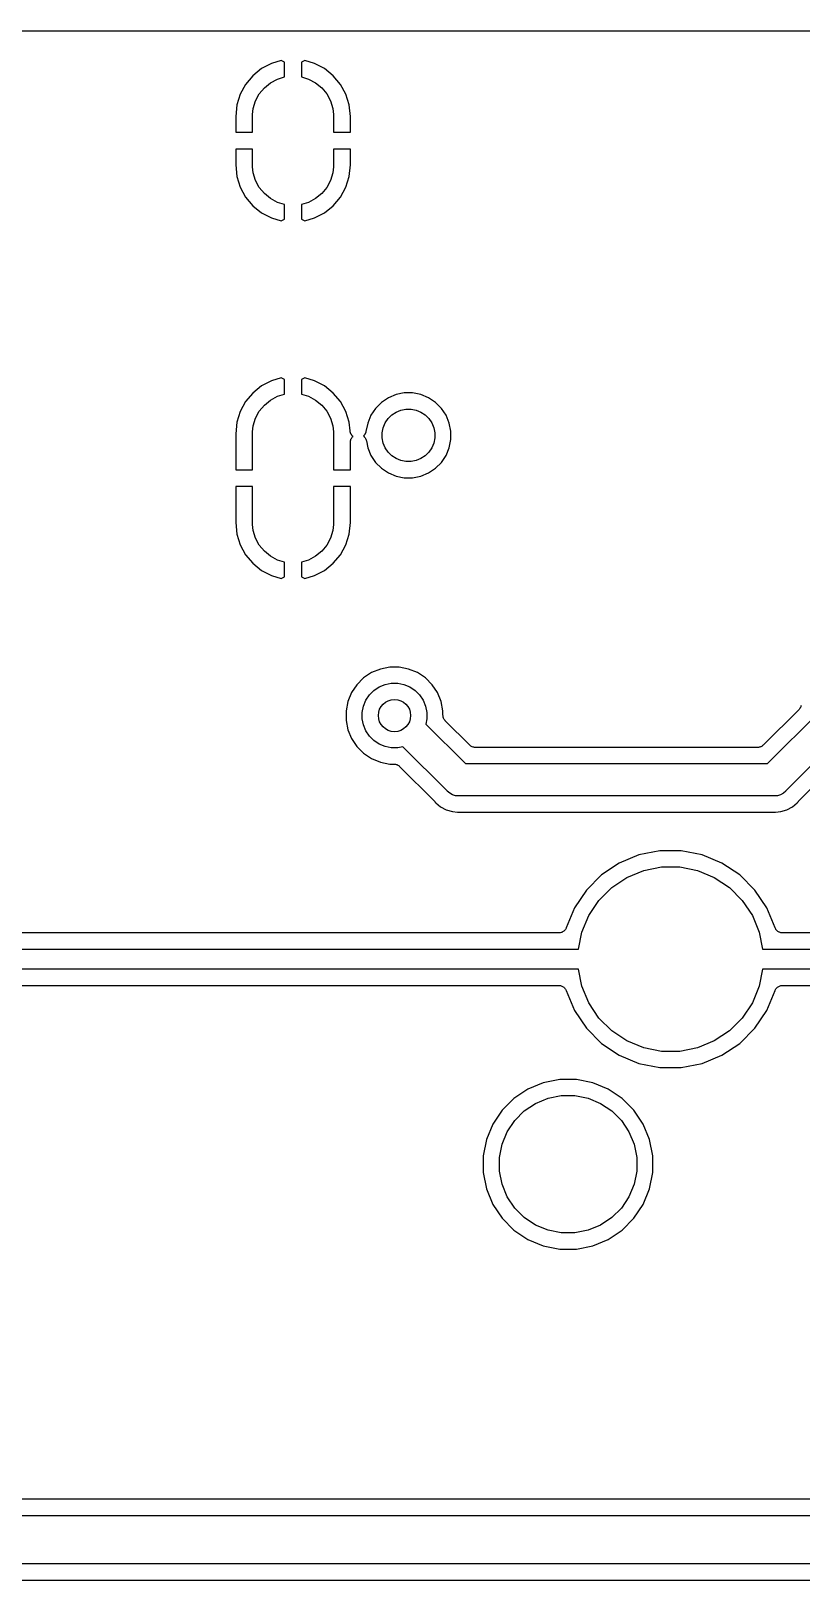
# Model space of a CAD drawing. Extents: x 0.9 to 12.6, y -6.4 to -2.3.
# Drawn here: x 6.288 to 6.664, y -3.015 to -2.26 of the extents above; entities that cross this region are included whole.
import ezdxf

# ---------------------------------------------------------------- set-up
doc = ezdxf.new("R2010")
doc.units = 0
doc.header["$MEASUREMENT"] = 0
doc.layers.add('BLACK', color=7, linetype='CONTINUOUS')

msp = doc.modelspace()

# ---------------------------------------------------------------- linework, layer by layer
at = {"layer": 'BLACK', "linetype": 'CONTINUOUS'}
for p, q in [((1.12536, -2.25984), (12.3744, -2.25984)), ((6.40049, -2.27821), (6.39623, -2.28166)), ((6.40533, -2.27566), (6.40049, -2.27821)), ((6.41014, -2.27424), (6.40533, -2.27566)), ((6.41173, -2.27507), (6.41014, -2.27424)), ((6.41173, -2.28222), (6.41173, -2.27507)), ((6.42159, -2.27424), (6.42, -2.27507)), ((6.42, -2.27507), (6.42, -2.28222)), ((6.42639, -2.27566), (6.42159, -2.27424)), ((6.43124, -2.27821), (6.42639, -2.27566)), ((6.43549, -2.28166), (6.43124, -2.27821)), ((6.39273, -2.28587), (6.39012, -2.29069)), ((6.39623, -2.28166), (6.39273, -2.28587)), ((6.39942, -2.29055), (6.40188, -2.28755)), ((6.40188, -2.28755), (6.40487, -2.28509)), ((6.40487, -2.28509), (6.40829, -2.28326)), ((6.40829, -2.28326), (6.41173, -2.28222)), ((6.42, -2.28222), (6.42343, -2.28326)), ((6.42343, -2.28326), (6.42685, -2.28509)), ((6.42685, -2.28509), (6.42985, -2.28755)), ((6.42985, -2.28755), (6.43231, -2.29055)), ((6.43899, -2.28587), (6.43549, -2.28166)), ((6.44161, -2.29069), (6.43899, -2.28587)), ((6.3885, -2.29592), (6.38791, -2.30154)), ((6.39012, -2.29069), (6.3885, -2.29592)), ((6.39646, -2.29768), (6.39759, -2.29397)), ((6.39759, -2.29397), (6.39942, -2.29055)), ((6.43231, -2.29055), (6.43414, -2.29397)), ((6.43414, -2.29397), (6.43526, -2.29768)), ((6.44323, -2.29592), (6.44161, -2.29069)), ((6.44382, -2.30154), (6.44323, -2.29592)), ((6.38791, -2.30154), (6.38791, -2.30921)), ((6.39618, -2.30057), (6.39646, -2.29768)), ((6.39618, -2.30921), (6.39618, -2.30057)), ((6.43526, -2.29768), (6.43555, -2.30057)), ((6.43555, -2.30057), (6.43555, -2.30921)), ((6.44382, -2.30921), (6.44382, -2.30154)), ((6.38791, -2.30921), (6.39618, -2.30921)), ((6.43555, -2.30921), (6.44382, -2.30921)), ((6.38791, -2.31748), (6.38791, -2.32515)), ((6.39618, -2.31748), (6.38791, -2.31748)), ((6.39618, -2.32612), (6.39618, -2.31748)), ((6.43555, -2.31748), (6.43555, -2.32612)), ((6.44382, -2.31748), (6.43555, -2.31748)), ((6.44382, -2.32515), (6.44382, -2.31748)), ((6.38791, -2.32515), (6.3885, -2.33078)), ((6.39646, -2.32902), (6.39618, -2.32612)), ((6.43555, -2.32612), (6.43526, -2.32902)), ((6.44323, -2.33078), (6.44382, -2.32515)), ((6.3885, -2.33078), (6.39012, -2.33601)), ((6.39759, -2.33273), (6.39646, -2.32902)), ((6.39942, -2.33615), (6.39759, -2.33273)), ((6.43414, -2.33273), (6.43231, -2.33615)), ((6.43526, -2.32902), (6.43414, -2.33273)), ((6.44161, -2.33601), (6.44323, -2.33078)), ((6.39012, -2.33601), (6.39273, -2.34082)), ((6.39273, -2.34082), (6.39623, -2.34503)), ((6.40188, -2.33914), (6.39942, -2.33615)), ((6.40487, -2.3416), (6.40188, -2.33914)), ((6.40829, -2.34343), (6.40487, -2.3416)), ((6.42685, -2.3416), (6.42343, -2.34343)), ((6.42985, -2.33914), (6.42685, -2.3416)), ((6.43231, -2.33615), (6.42985, -2.33914)), ((6.43549, -2.34503), (6.43899, -2.34082)), ((6.43899, -2.34082), (6.44161, -2.33601)), ((6.39623, -2.34503), (6.40049, -2.34848)), ((6.40049, -2.34848), (6.40533, -2.35103)), ((6.41173, -2.34447), (6.40829, -2.34343)), ((6.41173, -2.35162), (6.41173, -2.34447)), ((6.42343, -2.34343), (6.42, -2.34447)), ((6.42, -2.34447), (6.42, -2.35162)), ((6.42639, -2.35103), (6.43124, -2.34848)), ((6.43124, -2.34848), (6.43549, -2.34503)), ((6.40533, -2.35103), (6.41014, -2.35246)), ((6.41014, -2.35246), (6.41173, -2.35162)), ((6.42, -2.35162), (6.42159, -2.35246)), ((6.42159, -2.35246), (6.42639, -2.35103)), ((6.40533, -2.43039), (6.40049, -2.43294)), ((6.41014, -2.42896), (6.40533, -2.43039)), ((6.41173, -2.4298), (6.41014, -2.42896)), ((6.41173, -2.43694), (6.41173, -2.4298)), ((6.42159, -2.42896), (6.42, -2.4298)), ((6.42, -2.4298), (6.42, -2.43694)), ((6.42639, -2.43039), (6.42159, -2.42896)), ((6.43124, -2.43294), (6.42639, -2.43039)), ((6.39623, -2.43639), (6.39273, -2.4406)), ((6.40049, -2.43294), (6.39623, -2.43639)), ((6.40188, -2.44227), (6.40487, -2.43981)), ((6.40487, -2.43981), (6.40829, -2.43798)), ((6.40829, -2.43798), (6.41173, -2.43694)), ((6.42, -2.43694), (6.42343, -2.43798)), ((6.42343, -2.43798), (6.42685, -2.43981)), ((6.42685, -2.43981), (6.42985, -2.44227)), ((6.43549, -2.43639), (6.43124, -2.43294)), ((6.43899, -2.4406), (6.43549, -2.43639)), ((6.46237, -2.43873), (6.45899, -2.44099)), ((6.46613, -2.43717), (6.46237, -2.43873)), ((6.47013, -2.43638), (6.46613, -2.43717)), ((6.4742, -2.43638), (6.47013, -2.43638)), ((6.47819, -2.43717), (6.4742, -2.43638)), ((6.48195, -2.43873), (6.47819, -2.43717)), ((6.48534, -2.44099), (6.48195, -2.43873)), ((6.39012, -2.44541), (6.3885, -2.45064)), ((6.39273, -2.4406), (6.39012, -2.44541)), ((6.39759, -2.44869), (6.39942, -2.44527)), ((6.39942, -2.44527), (6.40188, -2.44227)), ((6.42985, -2.44227), (6.43231, -2.44527)), ((6.43231, -2.44527), (6.43414, -2.44869)), ((6.44161, -2.44541), (6.43899, -2.4406)), ((6.44323, -2.45064), (6.44161, -2.44541)), ((6.45385, -2.44726), (6.45229, -2.45102)), ((6.45611, -2.44387), (6.45385, -2.44726)), ((6.45899, -2.44099), (6.45611, -2.44387)), ((6.46222, -2.44889), (6.46401, -2.44711)), ((6.46401, -2.44711), (6.4661, -2.44571)), ((6.4661, -2.44571), (6.46843, -2.44474)), ((6.46843, -2.44474), (6.4709, -2.44425)), ((6.4709, -2.44425), (6.47342, -2.44425)), ((6.47342, -2.44425), (6.4759, -2.44474)), ((6.4759, -2.44474), (6.47822, -2.44571)), ((6.47822, -2.44571), (6.48032, -2.44711)), ((6.48032, -2.44711), (6.4821, -2.44889)), ((6.48822, -2.44387), (6.48534, -2.44099)), ((6.49048, -2.44726), (6.48822, -2.44387)), ((6.49204, -2.45102), (6.49048, -2.44726)), ((6.3885, -2.45064), (6.38791, -2.45627)), ((6.39618, -2.45529), (6.39646, -2.4524)), ((6.39646, -2.4524), (6.39759, -2.44869)), ((6.43414, -2.44869), (6.43526, -2.4524)), ((6.43526, -2.4524), (6.43555, -2.45529)), ((6.44367, -2.45488), (6.44323, -2.45064)), ((6.44371, -2.45506), (6.44367, -2.45488)), ((6.44372, -2.45523), (6.44371, -2.45506)), ((6.45229, -2.45102), (6.45145, -2.45524)), ((6.45937, -2.45579), (6.45986, -2.45331)), ((6.45986, -2.45331), (6.46082, -2.45099)), ((6.46082, -2.45099), (6.46222, -2.44889)), ((6.4821, -2.44889), (6.4835, -2.45099)), ((6.4835, -2.45099), (6.48447, -2.45331)), ((6.48447, -2.45331), (6.48496, -2.45579)), ((6.49283, -2.45501), (6.49204, -2.45102)), ((6.49283, -2.45908), (6.49283, -2.45501)), ((6.38791, -2.45627), (6.38791, -2.47378)), ((6.39618, -2.47378), (6.39618, -2.45529)), ((6.43555, -2.45529), (6.43555, -2.47378)), ((6.44378, -2.45543), (6.44372, -2.45523)), ((6.44383, -2.45563), (6.44378, -2.45543)), ((6.44382, -2.4604), (6.44386, -2.46004)), ((6.44382, -2.46041), (6.44382, -2.4604)), ((6.44382, -2.46046), (6.44382, -2.46041)), ((6.44382, -2.46041), (6.44382, -2.46041)), ((6.44382, -2.46041), (6.44382, -2.46041)), ((6.44382, -2.47378), (6.44382, -2.46046)), ((6.44389, -2.4558), (6.44383, -2.45563)), ((6.44386, -2.46004), (6.4439, -2.45964)), ((6.44395, -2.45597), (6.44389, -2.4558)), ((6.4439, -2.45964), (6.44402, -2.45926)), ((6.4439, -2.45964), (6.4439, -2.45964)), ((6.4439, -2.45964), (6.4439, -2.45964)), ((6.44404, -2.45615), (6.44395, -2.45597)), ((6.44402, -2.45926), (6.44413, -2.45891)), ((6.44412, -2.45634), (6.44404, -2.45615)), ((6.44422, -2.45649), (6.44412, -2.45634)), ((6.44413, -2.45891), (6.44413, -2.45891)), ((6.44413, -2.45891), (6.44414, -2.45891)), ((6.44414, -2.45891), (6.44433, -2.45855)), ((6.44431, -2.45665), (6.44422, -2.45649)), ((6.44444, -2.45681), (6.44431, -2.45665)), ((6.44433, -2.45855), (6.4445, -2.45824)), ((6.44455, -2.45698), (6.44444, -2.45681)), ((6.4445, -2.45824), (6.4445, -2.45824)), ((6.4445, -2.45824), (6.44451, -2.45824)), ((6.44451, -2.45824), (6.44476, -2.45793)), ((6.44468, -2.45711), (6.44455, -2.45698)), ((6.44479, -2.45724), (6.44468, -2.45711)), ((6.44476, -2.45793), (6.445, -2.45765)), ((6.44495, -2.45738), (6.44479, -2.45724)), ((6.4451, -2.45752), (6.44495, -2.45738)), ((6.445, -2.45765), (6.44513, -2.45754)), ((6.445, -2.45765), (6.445, -2.45765)), ((6.445, -2.45765), (6.445, -2.45765)), ((6.44513, -2.45754), (6.4451, -2.45752)), ((6.45034, -2.45729), (6.4502, -2.4574)), ((6.4502, -2.4574), (6.4502, -2.4574)), ((6.4502, -2.4574), (6.45025, -2.45744)), ((6.45025, -2.45744), (6.45054, -2.45768)), ((6.45047, -2.45713), (6.45034, -2.45729)), ((6.45062, -2.45698), (6.45047, -2.45713)), ((6.45054, -2.45768), (6.45055, -2.45768)), ((6.45055, -2.45768), (6.45055, -2.45769)), ((6.45055, -2.45769), (6.45079, -2.45798)), ((6.45072, -2.45683), (6.45062, -2.45698)), ((6.45083, -2.4567), (6.45072, -2.45683)), ((6.45079, -2.45798), (6.45103, -2.45828)), ((6.45093, -2.45652), (6.45083, -2.4567)), ((6.45105, -2.45635), (6.45093, -2.45652)), ((6.45103, -2.45828), (6.45103, -2.45828)), ((6.45103, -2.45828), (6.45103, -2.45828)), ((6.45103, -2.45828), (6.4512, -2.4586)), ((6.45112, -2.45618), (6.45105, -2.45635)), ((6.4512, -2.45603), (6.45112, -2.45618)), ((6.45127, -2.45583), (6.4512, -2.45603)), ((6.4512, -2.4586), (6.45139, -2.45896)), ((6.45135, -2.45564), (6.45127, -2.45583)), ((6.45138, -2.45546), (6.45135, -2.45564)), ((6.45144, -2.45529), (6.45138, -2.45546)), ((6.45139, -2.45896), (6.45139, -2.45896)), ((6.45139, -2.45896), (6.45139, -2.45896)), ((6.45139, -2.45896), (6.4515, -2.45932)), ((6.45145, -2.45524), (6.45144, -2.45529)), ((6.4515, -2.45932), (6.45162, -2.45969)), ((6.45162, -2.45969), (6.45162, -2.45969)), ((6.45162, -2.45969), (6.45162, -2.4597)), ((6.45162, -2.4597), (6.45162, -2.4597)), ((6.45162, -2.4597), (6.45229, -2.46308)), ((6.45937, -2.45831), (6.45937, -2.45579)), ((6.45986, -2.46078), (6.45937, -2.45831)), ((6.46082, -2.46311), (6.45986, -2.46078)), ((6.48447, -2.46078), (6.4835, -2.46311)), ((6.48496, -2.45831), (6.48447, -2.46078)), ((6.48496, -2.45579), (6.48496, -2.45831)), ((6.49204, -2.46308), (6.49283, -2.45908)), ((6.45229, -2.46308), (6.45385, -2.46684)), ((6.45385, -2.46684), (6.45611, -2.47022)), ((6.45611, -2.47022), (6.45899, -2.4731)), ((6.46222, -2.4652), (6.46082, -2.46311)), ((6.46401, -2.46699), (6.46222, -2.4652)), ((6.4661, -2.46839), (6.46401, -2.46699)), ((6.46843, -2.46935), (6.4661, -2.46839)), ((6.4709, -2.46984), (6.46843, -2.46935)), ((6.47342, -2.46984), (6.4709, -2.46984)), ((6.4759, -2.46935), (6.47342, -2.46984)), ((6.47822, -2.46839), (6.4759, -2.46935)), ((6.48032, -2.46699), (6.47822, -2.46839)), ((6.4821, -2.4652), (6.48032, -2.46699)), ((6.4835, -2.46311), (6.4821, -2.4652)), ((6.48534, -2.4731), (6.48822, -2.47022)), ((6.48822, -2.47022), (6.49048, -2.46684)), ((6.49048, -2.46684), (6.49204, -2.46308)), ((6.38791, -2.47378), (6.39618, -2.47378)), ((6.43555, -2.47378), (6.44382, -2.47378)), ((6.45899, -2.4731), (6.46237, -2.47536)), ((6.46237, -2.47536), (6.46613, -2.47692)), ((6.46613, -2.47692), (6.47013, -2.47772)), ((6.47013, -2.47772), (6.4742, -2.47772)), ((6.4742, -2.47772), (6.47819, -2.47692)), ((6.47819, -2.47692), (6.48195, -2.47536)), ((6.48195, -2.47536), (6.48534, -2.4731)), ((6.38791, -2.48205), (6.38791, -2.49956)), ((6.39618, -2.48205), (6.38791, -2.48205)), ((6.39618, -2.50053), (6.39618, -2.48205)), ((6.43555, -2.48205), (6.43555, -2.50053)), ((6.44382, -2.48205), (6.43555, -2.48205)), ((6.44382, -2.49956), (6.44382, -2.48205)), ((6.38791, -2.49956), (6.3885, -2.50519)), ((6.44323, -2.50519), (6.44382, -2.49956)), ((6.3885, -2.50519), (6.39012, -2.51042)), ((6.39646, -2.50343), (6.39618, -2.50053)), ((6.39759, -2.50714), (6.39646, -2.50343)), ((6.39942, -2.51056), (6.39759, -2.50714)), ((6.43414, -2.50714), (6.43231, -2.51056)), ((6.43526, -2.50343), (6.43414, -2.50714)), ((6.43555, -2.50053), (6.43526, -2.50343)), ((6.44161, -2.51042), (6.44323, -2.50519)), ((6.39012, -2.51042), (6.39273, -2.51523)), ((6.39273, -2.51523), (6.39623, -2.51944)), ((6.40188, -2.51355), (6.39942, -2.51056)), ((6.40487, -2.51601), (6.40188, -2.51355)), ((6.42985, -2.51355), (6.42685, -2.51601)), ((6.43231, -2.51056), (6.42985, -2.51355)), ((6.43549, -2.51944), (6.43899, -2.51523)), ((6.43899, -2.51523), (6.44161, -2.51042)), ((6.39623, -2.51944), (6.40049, -2.52289)), ((6.40049, -2.52289), (6.40533, -2.52544)), ((6.40829, -2.51784), (6.40487, -2.51601)), ((6.41173, -2.51888), (6.40829, -2.51784)), ((6.41173, -2.52603), (6.41173, -2.51888)), ((6.42343, -2.51784), (6.42, -2.51888)), ((6.42, -2.51888), (6.42, -2.52603)), ((6.42685, -2.51601), (6.42343, -2.51784)), ((6.42639, -2.52544), (6.43124, -2.52289)), ((6.43124, -2.52289), (6.43549, -2.51944)), ((6.40533, -2.52544), (6.41014, -2.52687)), ((6.41014, -2.52687), (6.41173, -2.52603)), ((6.42, -2.52603), (6.42159, -2.52687)), ((6.42159, -2.52687), (6.42639, -2.52544)), ((6.4503, -2.57535), (6.44701, -2.57864)), ((6.45417, -2.57277), (6.4503, -2.57535)), ((6.45846, -2.57099), (6.45417, -2.57277)), ((6.46303, -2.57008), (6.45846, -2.57099)), ((6.46768, -2.57008), (6.46303, -2.57008)), ((6.47224, -2.57099), (6.46768, -2.57008)), ((6.47654, -2.57277), (6.47224, -2.57099)), ((6.48041, -2.57535), (6.47654, -2.57277)), ((6.4837, -2.57864), (6.48041, -2.57535)), ((6.44442, -2.58251), (6.44264, -2.58681)), ((6.44701, -2.57864), (6.44442, -2.58251)), ((6.45312, -2.58366), (6.45532, -2.58147)), ((6.45532, -2.58147), (6.45789, -2.57975)), ((6.45789, -2.57975), (6.46076, -2.57856)), ((6.46076, -2.57856), (6.4638, -2.57795)), ((6.4638, -2.57795), (6.46691, -2.57795)), ((6.46691, -2.57795), (6.46995, -2.57856)), ((6.46995, -2.57856), (6.47281, -2.57975)), ((6.47281, -2.57975), (6.47539, -2.58147)), ((6.47539, -2.58147), (6.47759, -2.58366)), ((6.48629, -2.58251), (6.4837, -2.57864)), ((6.48807, -2.58681), (6.48629, -2.58251)), ((6.44264, -2.58681), (6.44173, -2.59137)), ((6.44961, -2.59215), (6.45021, -2.58911)), ((6.45021, -2.58911), (6.4514, -2.58624)), ((6.4514, -2.58624), (6.45312, -2.58366)), ((6.47759, -2.58366), (6.47931, -2.58624)), ((6.47931, -2.58624), (6.4805, -2.58911)), ((6.4805, -2.58911), (6.4811, -2.59215)), ((6.48898, -2.59137), (6.48807, -2.58681)), ((6.66263, -2.59069), (6.64522, -2.6081)), ((6.66286, -2.59041), (6.66263, -2.59069)), ((6.66309, -2.59013), (6.66286, -2.59041)), ((6.6631, -2.59012), (6.66309, -2.59013)), ((6.66311, -2.5901), (6.6631, -2.59012)), ((6.66329, -2.58978), (6.66311, -2.5901)), ((6.66346, -2.58946), (6.66329, -2.58978)), ((6.66347, -2.58944), (6.66346, -2.58946)), ((6.66348, -2.58942), (6.66347, -2.58944)), ((6.66358, -2.58908), (6.66348, -2.58942)), ((6.66369, -2.58873), (6.66358, -2.58908)), ((6.44173, -2.59137), (6.44173, -2.59603)), ((6.44173, -2.59603), (6.44264, -2.60059)), ((6.44961, -2.59525), (6.44961, -2.59215)), ((6.45021, -2.59829), (6.44961, -2.59525)), ((6.4514, -2.60116), (6.45021, -2.59829)), ((6.4811, -2.59525), (6.48059, -2.59781)), ((6.48059, -2.59781), (6.49991, -2.61713)), ((6.4811, -2.59215), (6.4811, -2.59525)), ((6.48898, -2.59342), (6.48898, -2.59137)), ((6.48901, -2.59379), (6.48898, -2.59342)), ((6.48904, -2.59415), (6.48901, -2.59379)), ((6.48905, -2.59416), (6.48904, -2.59415)), ((6.48905, -2.59419), (6.48905, -2.59416)), ((6.48916, -2.59454), (6.48905, -2.59419)), ((6.48926, -2.59488), (6.48916, -2.59454)), ((6.48927, -2.5949), (6.48926, -2.59488)), ((6.48927, -2.59492), (6.48927, -2.5949)), ((6.48944, -2.59524), (6.48927, -2.59492)), ((6.48961, -2.59557), (6.48944, -2.59524)), ((6.48962, -2.59558), (6.48961, -2.59557)), ((6.48963, -2.5956), (6.48962, -2.59558)), ((6.48986, -2.59588), (6.48963, -2.5956)), ((6.49009, -2.59617), (6.48986, -2.59588)), ((6.49012, -2.59619), (6.49009, -2.59617)), ((6.49012, -2.5962), (6.49012, -2.59619)), ((6.49013, -2.5962), (6.49012, -2.5962)), ((6.49012, -2.5962), (6.49012, -2.5962)), ((6.50202, -2.6081), (6.49013, -2.5962)), ((6.64733, -2.61713), (6.67216, -2.59229)), ((6.44264, -2.60059), (6.44442, -2.60489)), ((6.44442, -2.60489), (6.44701, -2.60876)), ((6.45312, -2.60374), (6.4514, -2.60116)), ((6.45532, -2.60593), (6.45312, -2.60374)), ((6.45789, -2.60766), (6.45532, -2.60593)), ((6.6833, -2.60343), (6.65643, -2.63029)), ((6.44701, -2.60876), (6.4503, -2.61205)), ((6.4503, -2.61205), (6.45417, -2.61463)), ((6.46076, -2.60884), (6.45789, -2.60766)), ((6.4638, -2.60945), (6.46076, -2.60884)), ((6.46691, -2.60945), (6.4638, -2.60945)), ((6.46946, -2.60894), (6.46691, -2.60945)), ((6.49081, -2.63029), (6.46946, -2.60894)), ((6.50231, -2.60833), (6.50202, -2.6081)), ((6.50258, -2.60856), (6.50231, -2.60833)), ((6.5026, -2.60857), (6.50258, -2.60856)), ((6.50262, -2.60859), (6.5026, -2.60857)), ((6.50294, -2.60876), (6.50262, -2.60859)), ((6.50326, -2.60893), (6.50294, -2.60876)), ((6.50328, -2.60894), (6.50326, -2.60893)), ((6.50329, -2.60895), (6.50328, -2.60894)), ((6.50364, -2.60906), (6.50329, -2.60895)), ((6.50399, -2.60917), (6.50364, -2.60906)), ((6.50401, -2.60917), (6.50399, -2.60917)), ((6.50403, -2.60917), (6.50401, -2.60917)), ((6.50439, -2.60921), (6.50403, -2.60917)), ((6.50475, -2.60925), (6.50439, -2.60921)), ((6.50479, -2.60925), (6.50475, -2.60925)), ((6.50481, -2.60925), (6.50479, -2.60925)), ((6.50479, -2.60925), (6.50479, -2.60925)), ((6.50479, -2.60925), (6.50479, -2.60925)), ((6.64244, -2.60925), (6.50481, -2.60925)), ((6.6428, -2.60922), (6.64244, -2.60925)), ((6.64316, -2.60918), (6.6428, -2.60922)), ((6.64318, -2.60918), (6.64316, -2.60918)), ((6.6432, -2.60918), (6.64318, -2.60918)), ((6.64355, -2.60907), (6.6432, -2.60918)), ((6.6439, -2.60897), (6.64355, -2.60907)), ((6.64392, -2.60896), (6.6439, -2.60897)), ((6.64394, -2.60895), (6.64392, -2.60896)), ((6.64426, -2.60878), (6.64394, -2.60895)), ((6.64458, -2.60862), (6.64426, -2.60878)), ((6.6446, -2.6086), (6.64458, -2.60862)), ((6.64462, -2.60859), (6.6446, -2.6086)), ((6.6449, -2.60836), (6.64462, -2.60859)), ((6.64518, -2.60814), (6.6449, -2.60836)), ((6.64521, -2.60811), (6.64518, -2.60814)), ((6.64522, -2.6081), (6.64521, -2.60811)), ((6.64521, -2.60811), (6.64521, -2.60811)), ((6.64521, -2.60811), (6.64521, -2.60811)), ((6.66241, -2.63545), (6.6849, -2.61296)), ((6.45417, -2.61463), (6.45846, -2.61642)), ((6.45846, -2.61642), (6.46303, -2.61732)), ((6.46303, -2.61732), (6.46507, -2.61732)), ((6.46507, -2.61732), (6.46509, -2.61732)), ((6.46509, -2.61732), (6.46509, -2.61732)), ((6.46509, -2.61732), (6.46509, -2.61732)), ((6.46509, -2.61732), (6.46513, -2.61732)), ((6.46513, -2.61732), (6.46549, -2.61736)), ((6.46549, -2.61736), (6.46585, -2.6174)), ((6.46585, -2.6174), (6.46587, -2.61741)), ((6.46587, -2.61741), (6.46589, -2.61741)), ((6.46589, -2.61741), (6.46624, -2.61752)), ((6.46624, -2.61752), (6.46659, -2.61763)), ((6.46659, -2.61763), (6.46661, -2.61763)), ((6.46661, -2.61763), (6.46663, -2.61764)), ((6.46663, -2.61764), (6.46694, -2.61782)), ((6.46694, -2.61782), (6.46726, -2.61799)), ((6.46726, -2.61799), (6.46728, -2.618)), ((6.46728, -2.618), (6.4673, -2.61801)), ((6.4673, -2.61801), (6.46758, -2.61824)), ((6.46758, -2.61824), (6.46786, -2.61848)), ((6.46786, -2.61848), (6.48483, -2.63545)), ((6.49991, -2.61713), (6.64733, -2.61713)), ((6.48483, -2.63545), (6.48487, -2.63549)), ((6.48487, -2.63549), (6.48498, -2.63562)), ((6.48498, -2.63562), (6.48509, -2.63574)), ((6.48509, -2.63574), (6.48546, -2.63619)), ((6.48546, -2.63619), (6.48786, -2.63816)), ((6.49106, -2.63059), (6.49081, -2.63029)), ((6.49226, -2.63158), (6.49106, -2.63059)), ((6.49363, -2.63231), (6.49226, -2.63158)), ((6.49511, -2.63276), (6.49363, -2.63231)), ((6.49526, -2.63277), (6.49511, -2.63276)), ((6.49627, -2.63287), (6.49526, -2.63277)), ((6.49665, -2.63291), (6.49627, -2.63287)), ((6.49627, -2.63287), (6.49627, -2.63287)), ((6.49704, -2.63287), (6.49665, -2.63291)), ((6.6502, -2.63287), (6.49704, -2.63287)), ((6.65059, -2.63291), (6.6502, -2.63287)), ((6.65098, -2.63287), (6.65059, -2.63291)), ((6.65213, -2.63276), (6.65098, -2.63287)), ((6.65098, -2.63287), (6.65098, -2.63287)), ((6.65362, -2.63231), (6.65213, -2.63276)), ((6.65499, -2.63158), (6.65362, -2.63231)), ((6.65619, -2.63059), (6.65499, -2.63158)), ((6.65643, -2.63029), (6.65619, -2.63059)), ((6.65938, -2.63816), (6.66178, -2.63619)), ((6.66178, -2.63619), (6.66215, -2.63574)), ((6.66215, -2.63574), (6.66219, -2.63569)), ((6.66219, -2.63569), (6.66231, -2.63558)), ((6.66231, -2.63558), (6.66241, -2.63545)), ((6.48786, -2.63816), (6.4906, -2.63962)), ((6.4906, -2.63962), (6.49357, -2.64052)), ((6.49357, -2.64052), (6.49607, -2.64077)), ((6.49607, -2.64077), (6.49608, -2.64077)), ((6.49608, -2.64077), (6.49665, -2.64082)), ((6.49665, -2.64082), (6.49723, -2.64077)), ((6.49723, -2.64077), (6.49729, -2.64076)), ((6.49729, -2.64076), (6.49745, -2.64076)), ((6.49745, -2.64076), (6.49762, -2.64075)), ((6.49762, -2.64075), (6.64962, -2.64075)), ((6.64962, -2.64075), (6.64968, -2.64075)), ((6.64968, -2.64075), (6.64984, -2.64077)), ((6.64984, -2.64077), (6.65001, -2.64077)), ((6.65001, -2.64077), (6.65059, -2.64082)), ((6.65059, -2.64082), (6.65117, -2.64077)), ((6.65117, -2.64077), (6.65368, -2.64052)), ((6.65368, -2.64052), (6.65665, -2.63962)), ((6.65665, -2.63962), (6.65938, -2.63816)), ((6.57495, -2.66564), (6.56629, -2.67143)), ((6.58458, -2.66166), (6.57495, -2.66564)), ((6.59479, -2.65963), (6.58458, -2.66166)), ((6.60521, -2.65963), (6.59479, -2.65963)), ((6.61542, -2.66166), (6.60521, -2.65963)), ((6.62505, -2.66564), (6.61542, -2.66166)), ((6.63371, -2.67143), (6.62505, -2.66564)), ((6.56629, -2.67143), (6.55893, -2.67879)), ((6.57131, -2.67755), (6.57868, -2.67262)), ((6.57868, -2.67262), (6.58687, -2.66923)), ((6.58687, -2.66923), (6.59557, -2.6675)), ((6.59557, -2.6675), (6.60443, -2.6675)), ((6.60443, -2.6675), (6.61313, -2.66923)), ((6.61313, -2.66923), (6.62132, -2.67262)), ((6.62132, -2.67262), (6.62869, -2.67755)), ((6.64107, -2.67879), (6.63371, -2.67143)), ((6.55893, -2.67879), (6.55314, -2.68745)), ((6.56505, -2.68381), (6.57131, -2.67755)), ((6.62869, -2.67755), (6.63495, -2.68381)), ((6.64686, -2.68745), (6.64107, -2.67879)), ((6.55314, -2.68745), (6.54908, -2.69727)), ((6.56012, -2.69118), (6.56505, -2.68381)), ((6.63495, -2.68381), (6.63988, -2.69118)), ((6.65092, -2.69727), (6.64686, -2.68745)), ((6.55673, -2.69937), (6.56012, -2.69118)), ((6.63988, -2.69118), (6.64327, -2.69937)), ((6.54544, -2.6997), (5.90456, -2.6997)), ((6.54581, -2.69967), (6.54544, -2.6997)), ((6.54617, -2.69964), (6.54581, -2.69967)), ((6.54619, -2.69963), (6.54617, -2.69964)), ((6.5462, -2.69963), (6.54619, -2.69963)), ((6.54656, -2.69952), (6.5462, -2.69963)), ((6.54691, -2.69942), (6.54656, -2.69952)), ((6.54692, -2.69941), (6.54691, -2.69942)), ((6.54694, -2.69941), (6.54692, -2.69941)), ((6.54726, -2.69923), (6.54694, -2.69941)), ((6.54759, -2.69907), (6.54726, -2.69923)), ((6.5476, -2.69905), (6.54759, -2.69907)), ((6.54762, -2.69905), (6.5476, -2.69905)), ((6.5479, -2.69882), (6.54762, -2.69905)), ((6.54819, -2.69859), (6.5479, -2.69882)), ((6.5482, -2.69857), (6.54819, -2.69859)), ((6.54821, -2.69856), (6.5482, -2.69857)), ((6.54845, -2.69828), (6.54821, -2.69856)), ((6.54868, -2.698), (6.54845, -2.69828)), ((6.54869, -2.69798), (6.54868, -2.698)), ((6.5487, -2.69797), (6.54869, -2.69798)), ((6.54888, -2.69765), (6.5487, -2.69797)), ((6.54905, -2.69732), (6.54888, -2.69765)), ((6.54907, -2.69729), (6.54905, -2.69732)), ((6.54908, -2.69727), (6.54907, -2.69729)), ((6.54907, -2.69729), (6.54907, -2.69729)), ((6.54907, -2.69729), (6.54907, -2.69729)), ((6.5551, -2.70758), (6.55673, -2.69937)), ((6.64327, -2.69937), (6.6449, -2.70758)), ((6.6511, -2.6976), (6.65092, -2.69727)), ((6.65127, -2.69792), (6.6511, -2.6976)), ((6.65128, -2.69794), (6.65127, -2.69792)), ((6.65129, -2.69795), (6.65128, -2.69794)), ((6.65152, -2.69824), (6.65129, -2.69795)), ((6.65175, -2.69852), (6.65152, -2.69824)), ((6.65176, -2.69853), (6.65175, -2.69852)), ((6.65177, -2.69855), (6.65176, -2.69853)), ((6.65206, -2.69878), (6.65177, -2.69855)), ((6.65234, -2.69902), (6.65206, -2.69878)), ((6.65235, -2.69902), (6.65234, -2.69902)), ((6.65237, -2.69904), (6.65235, -2.69902)), ((6.65269, -2.69921), (6.65237, -2.69904)), ((6.65301, -2.69939), (6.65269, -2.69921)), ((6.65303, -2.69939), (6.65301, -2.69939)), ((6.65304, -2.6994), (6.65303, -2.69939)), ((6.65339, -2.69951), (6.65304, -2.6994)), ((6.65374, -2.69962), (6.65339, -2.69951)), ((6.65376, -2.69962), (6.65374, -2.69962)), ((6.65378, -2.69963), (6.65376, -2.69962)), ((6.65414, -2.69966), (6.65378, -2.69963)), ((6.65451, -2.6997), (6.65414, -2.69966)), ((6.65454, -2.6997), (6.65451, -2.6997)), ((6.65456, -2.6997), (6.65454, -2.6997)), ((6.65454, -2.6997), (6.65454, -2.6997)), ((6.65454, -2.6997), (6.65454, -2.6997)), ((7.29544, -2.6997), (6.65456, -2.6997)), ((5.8949, -2.70758), (6.5551, -2.70758)), ((6.6449, -2.70758), (7.3051, -2.70758)), ((6.5551, -2.71742), (5.8949, -2.71742)), ((6.55673, -2.72563), (6.5551, -2.71742)), ((6.6449, -2.71742), (6.64327, -2.72563)), ((7.3051, -2.71742), (6.6449, -2.71742)), ((6.03497, -2.7253), (6.54544, -2.7253)), ((6.54544, -2.7253), (6.54546, -2.7253)), ((6.54546, -2.7253), (6.54546, -2.7253)), ((6.54546, -2.7253), (6.54546, -2.7253)), ((6.54546, -2.7253), (6.54549, -2.7253)), ((6.54549, -2.7253), (6.54586, -2.72534)), ((6.54586, -2.72534), (6.54622, -2.72537)), ((6.54622, -2.72537), (6.54624, -2.72538)), ((6.54624, -2.72538), (6.54626, -2.72538)), ((6.54626, -2.72538), (6.54661, -2.72549)), ((6.54661, -2.72549), (6.54696, -2.7256)), ((6.54696, -2.7256), (6.54697, -2.72561)), ((6.54697, -2.72561), (6.54699, -2.72561)), ((6.54699, -2.72561), (6.54731, -2.72579)), ((6.54731, -2.72579), (6.54763, -2.72596)), ((6.54763, -2.72596), (6.54765, -2.72598)), ((6.54765, -2.72598), (6.54766, -2.72598)), ((6.54766, -2.72598), (6.54794, -2.72622)), ((6.54794, -2.72622), (6.54823, -2.72645)), ((6.54823, -2.72645), (6.54824, -2.72647)), ((6.54824, -2.72647), (6.54825, -2.72648)), ((6.54825, -2.72648), (6.54848, -2.72676)), ((6.54848, -2.72676), (6.54871, -2.72705)), ((6.54871, -2.72705), (6.54872, -2.72706)), ((6.54872, -2.72706), (6.54873, -2.72708)), ((6.56012, -2.73382), (6.55673, -2.72563)), ((6.64327, -2.72563), (6.63988, -2.73382)), ((6.65112, -2.72735), (6.6513, -2.72703)), ((6.6513, -2.72703), (6.65131, -2.72702)), ((6.65131, -2.72702), (6.65132, -2.727)), ((6.65132, -2.727), (6.65156, -2.72672)), ((6.65156, -2.72672), (6.65179, -2.72644)), ((6.65179, -2.72644), (6.6518, -2.72643)), ((6.6518, -2.72643), (6.65181, -2.72641)), ((6.65181, -2.72641), (6.6521, -2.72618)), ((6.6521, -2.72618), (6.65238, -2.72595)), ((6.65238, -2.72595), (6.6524, -2.72594)), ((6.6524, -2.72594), (6.65241, -2.72593)), ((6.65241, -2.72593), (6.65274, -2.72576)), ((6.65274, -2.72576), (6.65306, -2.72559)), ((6.65306, -2.72559), (6.65308, -2.72559)), ((6.65308, -2.72559), (6.65309, -2.72558)), ((6.65309, -2.72558), (6.65344, -2.72548)), ((6.65344, -2.72548), (6.6538, -2.72537)), ((6.6538, -2.72537), (6.65381, -2.72537)), ((6.65381, -2.72537), (6.65383, -2.72536)), ((6.65383, -2.72536), (6.65419, -2.72533)), ((6.65419, -2.72533), (6.65456, -2.7253)), ((6.65456, -2.7253), (6.71503, -2.7253)), ((6.54873, -2.72708), (6.5489, -2.7274)), ((6.5489, -2.7274), (6.54908, -2.72773)), ((6.54908, -2.72773), (6.55314, -2.73755)), ((6.56505, -2.74119), (6.56012, -2.73382)), ((6.63988, -2.73382), (6.63495, -2.74119)), ((6.64686, -2.73755), (6.65092, -2.72773)), ((6.65092, -2.72773), (6.65093, -2.72771)), ((6.65093, -2.72771), (6.65095, -2.72768)), ((6.65093, -2.72771), (6.65093, -2.72771)), ((6.65093, -2.72771), (6.65093, -2.72771)), ((6.65095, -2.72768), (6.65112, -2.72735)), ((6.55314, -2.73755), (6.55893, -2.74621)), ((6.57131, -2.74745), (6.56505, -2.74119)), ((6.63495, -2.74119), (6.62869, -2.74745)), ((6.64107, -2.74621), (6.64686, -2.73755)), ((6.55893, -2.74621), (6.56629, -2.75357)), ((6.57868, -2.75238), (6.57131, -2.74745)), ((6.62869, -2.74745), (6.62132, -2.75238)), ((6.63371, -2.75357), (6.64107, -2.74621)), ((6.56629, -2.75357), (6.57495, -2.75936)), ((6.58687, -2.75577), (6.57868, -2.75238)), ((6.59557, -2.7575), (6.58687, -2.75577)), ((6.61313, -2.75577), (6.60443, -2.7575)), ((6.62132, -2.75238), (6.61313, -2.75577)), ((6.62505, -2.75936), (6.63371, -2.75357)), ((6.57495, -2.75936), (6.58458, -2.76334)), ((6.58458, -2.76334), (6.59479, -2.76537)), ((6.60443, -2.7575), (6.59557, -2.7575)), ((6.60521, -2.76537), (6.61542, -2.76334)), ((6.61542, -2.76334), (6.62505, -2.75936)), ((6.54593, -2.77113), (6.53793, -2.77272)), ((6.55407, -2.77113), (6.54593, -2.77113)), ((6.56207, -2.77272), (6.55407, -2.77113)), ((6.59479, -2.76537), (6.60521, -2.76537)), ((6.5304, -2.77583), (6.52363, -2.78036)), ((6.53793, -2.77272), (6.5304, -2.77583)), ((6.54023, -2.78029), (6.5467, -2.779)), ((6.5467, -2.779), (6.5533, -2.779)), ((6.5533, -2.779), (6.55977, -2.78029)), ((6.5696, -2.77583), (6.56207, -2.77272)), ((6.57637, -2.78036), (6.5696, -2.77583)), ((6.51786, -2.78613), (6.51333, -2.7929)), ((6.52363, -2.78036), (6.51786, -2.78613)), ((6.52398, -2.79114), (6.52865, -2.78648)), ((6.52865, -2.78648), (6.53413, -2.78281)), ((6.53413, -2.78281), (6.54023, -2.78029)), ((6.55977, -2.78029), (6.56587, -2.78281)), ((6.56587, -2.78281), (6.57135, -2.78648)), ((6.57135, -2.78648), (6.57602, -2.79114)), ((6.58214, -2.78613), (6.57637, -2.78036)), ((6.58667, -2.7929), (6.58214, -2.78613)), ((6.51333, -2.7929), (6.51022, -2.80043)), ((6.52031, -2.79663), (6.52398, -2.79114)), ((6.57602, -2.79114), (6.57969, -2.79663)), ((6.58978, -2.80043), (6.58667, -2.7929)), ((6.51022, -2.80043), (6.50863, -2.80843)), ((6.51779, -2.80273), (6.52031, -2.79663)), ((6.57969, -2.79663), (6.58221, -2.80273)), ((6.59137, -2.80843), (6.58978, -2.80043)), ((6.50863, -2.80843), (6.50863, -2.81657)), ((6.5165, -2.8092), (6.51779, -2.80273)), ((6.5165, -2.8158), (6.5165, -2.8092)), ((6.58221, -2.80273), (6.5835, -2.8092)), ((6.5835, -2.8092), (6.5835, -2.8158)), ((6.59137, -2.81657), (6.59137, -2.80843)), ((6.50863, -2.81657), (6.51022, -2.82457)), ((6.51779, -2.82227), (6.5165, -2.8158)), ((6.5835, -2.8158), (6.58221, -2.82227)), ((6.58978, -2.82457), (6.59137, -2.81657)), ((6.51022, -2.82457), (6.51333, -2.8321)), ((6.52031, -2.82837), (6.51779, -2.82227)), ((6.58221, -2.82227), (6.57969, -2.82837)), ((6.58667, -2.8321), (6.58978, -2.82457)), ((6.51333, -2.8321), (6.51786, -2.83887)), ((6.52398, -2.83385), (6.52031, -2.82837)), ((6.57969, -2.82837), (6.57602, -2.83385)), ((6.58214, -2.83887), (6.58667, -2.8321)), ((6.51786, -2.83887), (6.52363, -2.84464)), ((6.52865, -2.83852), (6.52398, -2.83385)), ((6.53413, -2.84219), (6.52865, -2.83852)), ((6.57135, -2.83852), (6.56587, -2.84219)), ((6.57602, -2.83385), (6.57135, -2.83852)), ((6.57637, -2.84464), (6.58214, -2.83887)), ((6.52363, -2.84464), (6.5304, -2.84917)), ((6.54023, -2.84471), (6.53413, -2.84219)), ((6.5467, -2.846), (6.54023, -2.84471)), ((6.5533, -2.846), (6.5467, -2.846)), ((6.55977, -2.84471), (6.5533, -2.846)), ((6.56587, -2.84219), (6.55977, -2.84471)), ((6.5696, -2.84917), (6.57637, -2.84464)), ((6.5304, -2.84917), (6.53793, -2.85228)), ((6.53793, -2.85228), (6.54593, -2.85387)), ((6.54593, -2.85387), (6.55407, -2.85387)), ((6.55407, -2.85387), (6.56207, -2.85228)), ((6.56207, -2.85228), (6.5696, -2.84917)), ((7.02139, -2.97589), (1.79565, -2.97589)), ((1.79507, -2.98376), (7.04991, -2.98376)), ((7.07353, -3.00739), (1.79939, -3.00739)), ((1.80428, -3.01526), (7.06864, -3.01526))]:
    msp.add_line(p, q, dxfattribs=at)
at = {"layer": 'BLACK'}
msp.add_circle((6.46535, -2.5937), 0.00787, dxfattribs=at)

doc.saveas('drawing.dxf')
